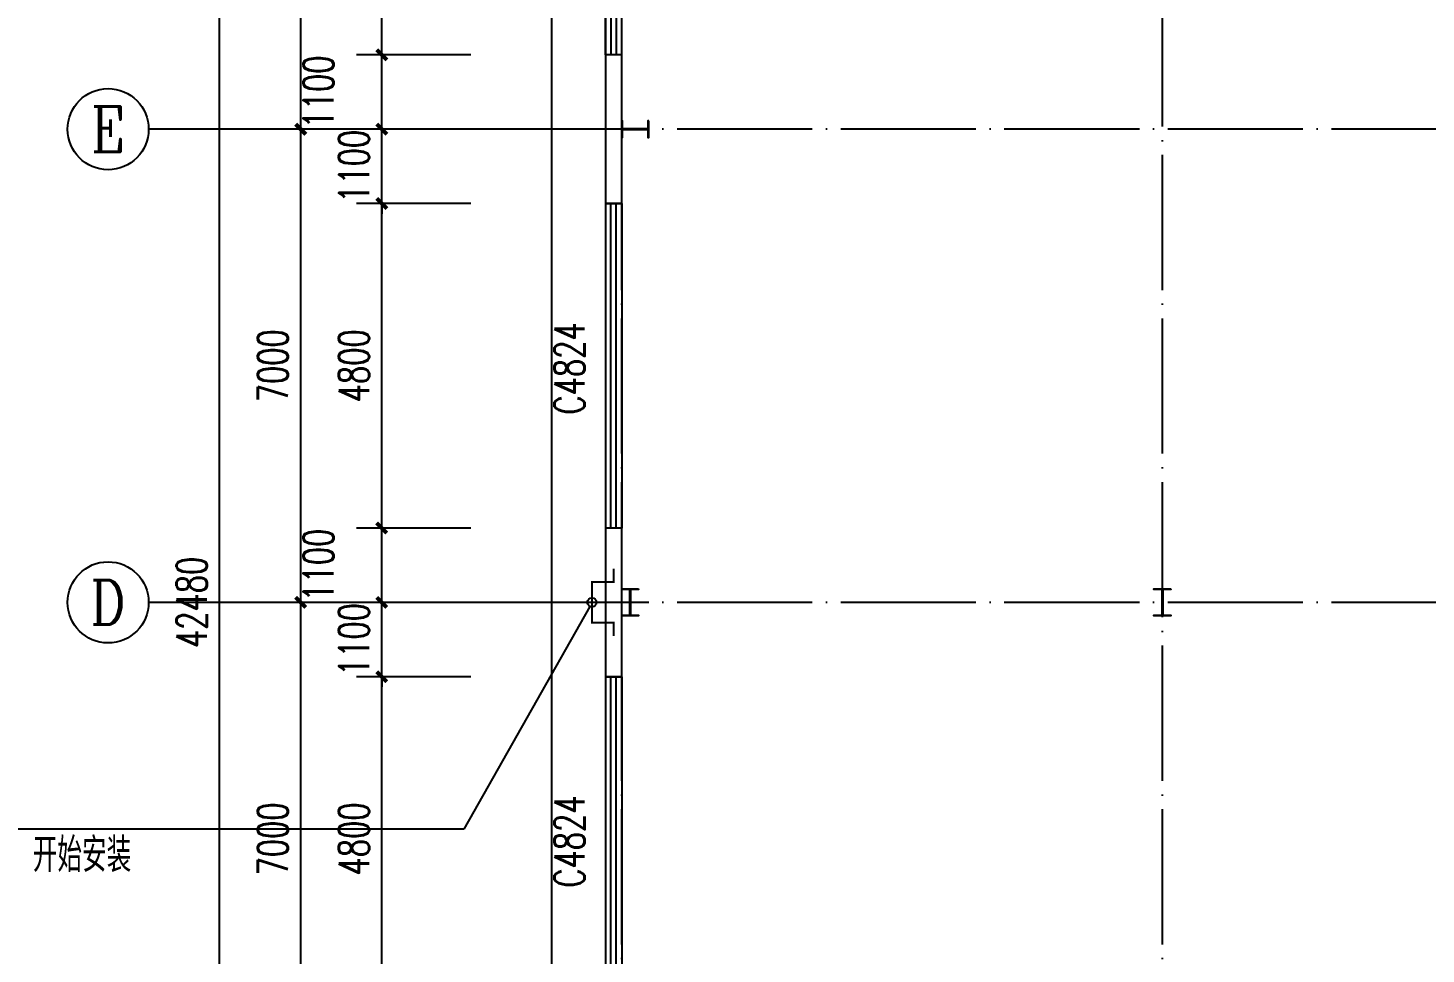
# Model space of a CAD drawing. Extents: x -16809 to 109341, y -15901 to 593582.
# Drawn here: x -3295 to 17391, y 451474 to 465175 of the extents above; entities that cross this region are included whole.
import ezdxf
from ezdxf.enums import TextEntityAlignment as Align

# ---------------------------------------------------------------- set-up
doc = ezdxf.new("R2010")
doc.units = 0
doc.header["$LTSCALE"] = 1000
doc.header["$MEASUREMENT"] = 0
doc.linetypes.add('DOTE', pattern=[2.42, 2, -0.2, 0.02, -0.2])
doc.layers.get('Defpoints').update_dxf_attribs({"color": 250})
for name, color, linetype in [('0 - 梁柱', 3, 'Continuous'), ('AXIS', 171, 'Continuous'), ('AXIS_TEXT', 7, 'Continuous'), ('COLUMN', 9, 'Continuous'), ('DIM_IDEN', 150, 'Continuous'), ('DOTE', 14, 'DOTE'), ('GROUND', 150, 'Continuous'), ('PUB_DIM', 171, 'Continuous'), ('PUB_TEXT', 7, 'Continuous'), ('WALL-PARAPET', 6, 'Continuous'), ('WINDOW', 140, 'Continuous'), ('WINDOW_TEXT', 7, 'Continuous')]:
    doc.layers.add(name, color=color, linetype=linetype)
doc.styles.add('_TCH_AXIS', font='COMPLEX', dxfattribs={"bigfont": 'GBCBIG'})
doc.styles.add('_TCH_DIM_T3', font='SIMPLEX', dxfattribs={"width": 0.705882, "bigfont": 'GBCBIG'})
doc.styles.add('_TCH_LABEL', font='COMPLEX', dxfattribs={"bigfont": 'GBCBIG'})
doc.styles.add('_TCH_WINDOW', font='SIMPLEX', dxfattribs={"bigfont": 'GBCBIG'})
doc.styles.add('COMPLEX', font='COMPLEX')
doc.dimstyles.new('_TCH_ARCH&&150', dxfattribs={"dimtxt": 446.25, "dimasz": 150, "dimexe": 375, "dimexo": 450, "dimgap": 189.375, "dimtad": 1, "dimdec": 0, "dimzin": 0, "dimdsep": 46, "dimtxsty": '_TCH_DIM_T3', "dimblk": 'ARCHTICK', "dimcen": 0.09, "dimclrt": 7, "dimazin": 2, "dimtfac": 1, "dimtdec": 0, "dimtix": 1, "dimtmove": 2, "dimatfit": 3, "dimfxl": 0, "dimtolj": 1, "dimtzin": 0, "dimarcsym": 0})

# ---------------------------------------------------------------- blocks, each defined once
blk = doc.blocks.new('A$C670E4FA6')
at = {"layer": '0 - 梁柱'}
h = blk.add_hatch(color=256, dxfattribs=at)
h.paths.add_polyline_path([(125, 0), (0, 0), (0, 12), (120, 12), (120, 200), (125, 200)])
h.paths.add_polyline_path([(250, 0), (125, 0), (125, 200), (130, 200), (130, 12), (250, 12)])
h.paths.add_polyline_path([(250, 388), (130, 388), (130, 200), (125, 200), (125, 400), (250, 400)])
h.paths.add_polyline_path([(125, 200), (120, 200), (120, 388), (0, 388), (0, 400), (125, 400)])
blk.add_lwpolyline([(0, 400), (0, 388), (120, 388), (120, 12), (0, 12), (0, 0), (250, 0), (250, 12), (130, 12), (130, 388), (250, 388), (250, 400)], close=True, dxfattribs=at)
blk = doc.blocks.new('_AXISO')
blk.add_circle((0, 0), 0.5)
at = {"layer": 'AXIS_TEXT', "style": 'COMPLEX', "width": 1.041667}
blk.add_attdef('A', text='', height=0.56, dxfattribs=at).set_placement((-0.25, -0.28), (0.25, -0.28), align=Align.FIT)
blk = doc.blocks.new('_ArchTick')
at = {"color": 0, "linetype": 'ByBlock', "const_width": 0.4}
blk.add_lwpolyline([(-0.5, -0.5), (0.5, 0.5)], dxfattribs=at)
blk = doc.blocks.new('*D76')
at = {"layer": 'AXIS', "color": 0, "lineweight": -2}
for p, q in [((4040, 477917), (-835, 477917)), ((-460, 435437), (-460, 477917)), ((4040, 435437), (-835, 435437))]:
    blk.add_line(p, q, dxfattribs=at)
at = {"layer": 'Defpoints', "color": 0}
for p in [(-460, 477917), (4490, 477917), (4490, 435437)]:
    blk.add_point(p, dxfattribs=at)
at = {"layer": 'AXIS', "color": 0, "lineweight": -2, "xscale": 150, "yscale": 150, "zscale": 150}
for p, rotation in [((-460, 477917), 90), ((-460, 435437), 270)]:
    blk.add_blockref('_ArchTick', p, dxfattribs=dict(at, rotation=rotation))
at = {"layer": 'AXIS', "color": 7, "insert": (-872, 456677), "char_height": 446.2, "attachment_point": 5, "rotation": 90, "style": '_TCH_DIM_T3'}
blk.add_mtext('\\A1;42480', dxfattribs=at)
blk = doc.blocks.new('*D80')
at = {"layer": 'AXIS', "color": 0, "lineweight": -2}
for p, q in [((4040, 456677), (365, 456677)), ((740, 449677), (740, 456677)), ((4040, 449677), (365, 449677))]:
    blk.add_line(p, q, dxfattribs=at)
at = {"layer": 'Defpoints', "color": 0}
for p in [(740, 456677), (4490, 456677), (4490, 449677)]:
    blk.add_point(p, dxfattribs=at)
at = {"layer": 'AXIS', "color": 0, "lineweight": -2, "xscale": 150, "yscale": 150, "zscale": 150}
for p, rotation in [((740, 456677), 90), ((740, 449677), 270)]:
    blk.add_blockref('_ArchTick', p, dxfattribs=dict(at, rotation=rotation))
at = {"layer": 'AXIS', "color": 7, "insert": (328, 453177), "char_height": 446.2, "attachment_point": 5, "rotation": 90, "style": '_TCH_DIM_T3'}
blk.add_mtext('\\A1;7000', dxfattribs=at)
blk = doc.blocks.new('*D81')
at = {"layer": 'AXIS', "color": 0, "lineweight": -2}
for p, q in [((4040, 463677), (365, 463677)), ((740, 456677), (740, 463677)), ((4040, 456677), (365, 456677))]:
    blk.add_line(p, q, dxfattribs=at)
at = {"layer": 'Defpoints', "color": 0}
for p in [(740, 463677), (4490, 463677), (4490, 456677)]:
    blk.add_point(p, dxfattribs=at)
at = {"layer": 'AXIS', "color": 0, "lineweight": -2, "xscale": 150, "yscale": 150, "zscale": 150}
for p, rotation in [((740, 463677), 90), ((740, 456677), 270)]:
    blk.add_blockref('_ArchTick', p, dxfattribs=dict(at, rotation=rotation))
at = {"layer": 'AXIS', "color": 7, "insert": (328, 460177), "char_height": 446.2, "attachment_point": 5, "rotation": 90, "style": '_TCH_DIM_T3'}
blk.add_mtext('\\A1;7000', dxfattribs=at)
blk = doc.blocks.new('*D82')
at = {"layer": 'AXIS', "color": 0, "lineweight": -2}
for p, q in [((4040, 470677), (365, 470677)), ((740, 463677), (740, 470677)), ((4040, 463677), (365, 463677))]:
    blk.add_line(p, q, dxfattribs=at)
at = {"layer": 'Defpoints', "color": 0}
for p in [(740, 470677), (4490, 470677), (4490, 463677)]:
    blk.add_point(p, dxfattribs=at)
at = {"layer": 'AXIS', "color": 0, "lineweight": -2, "xscale": 150, "yscale": 150, "zscale": 150}
for p, rotation in [((740, 470677), 90), ((740, 463677), 270)]:
    blk.add_blockref('_ArchTick', p, dxfattribs=dict(at, rotation=rotation))
at = {"layer": 'AXIS', "color": 7, "insert": (328, 467177), "char_height": 446.2, "attachment_point": 5, "rotation": 90, "style": '_TCH_DIM_T3'}
blk.add_mtext('\\A1;7000', dxfattribs=at)
blk = doc.blocks.new('$TCHSYS$WIN2D')
for p, q in [((-0.5, 0.5), (0.5, 0.5)), ((-0.5, 0.5), (-0.5, -0.5)), ((0.5, 0.5), (0.5, -0.5)), ((0.5, 0.1667), (-0.5, 0.1667)), ((0.5, -0.1667), (-0.5, -0.1667)), ((-0.5, -0.5), (0.5, -0.5))]:
    blk.add_line(p, q)
blk = doc.blocks.new('*D182')
at = {"layer": 'Defpoints', "color": 0}
for p in [(1940, 455577), (3710, 455577), (3710, 450777)]:
    blk.add_point(p, dxfattribs=at)
at = {"layer": 'PUB_DIM', "color": 0, "lineweight": -2}
for p, q in [((3260, 455577), (1565, 455577)), ((1940, 450777), (1940, 455577)), ((3260, 450777), (1565, 450777))]:
    blk.add_line(p, q, dxfattribs=at)
at = {"layer": 'PUB_DIM', "color": 0, "lineweight": -2, "xscale": 150, "yscale": 150, "zscale": 150}
for p, rotation in [((1940, 455577), 90), ((1940, 450777), 270)]:
    blk.add_blockref('_ArchTick', p, dxfattribs=dict(at, rotation=rotation))
at = {"layer": 'PUB_DIM', "color": 7, "insert": (1528, 453177), "char_height": 446.2, "attachment_point": 5, "rotation": 90, "style": '_TCH_DIM_T3'}
blk.add_mtext('\\A1;4800', dxfattribs=at)
blk = doc.blocks.new('*D183')
at = {"layer": 'Defpoints', "color": 0}
for p in [(1940, 456677), (3710, 456677), (3710, 455577)]:
    blk.add_point(p, dxfattribs=at)
at = {"layer": 'PUB_DIM', "color": 0, "lineweight": -2}
for p, q in [((1940, 456677), (1940, 456827)), ((3260, 456677), (1565, 456677)), ((1940, 455577), (1940, 456677)), ((3260, 455577), (1565, 455577)), ((1940, 455577), (1940, 455427))]:
    blk.add_line(p, q, dxfattribs=at)
at = {"layer": 'PUB_DIM', "color": 0, "lineweight": -2, "xscale": 150, "yscale": 150, "zscale": 150}
for p, rotation in [((1940, 456677), 270), ((1940, 455577), 90)]:
    blk.add_blockref('_ArchTick', p, dxfattribs=dict(at, rotation=rotation))
at = {"layer": 'PUB_DIM', "color": 7, "insert": (1528, 456127), "char_height": 446.2, "attachment_point": 5, "rotation": 90, "style": '_TCH_DIM_T3'}
blk.add_mtext('\\A1;1100', dxfattribs=at)
blk = doc.blocks.new('*D184')
at = {"layer": 'Defpoints', "color": 0}
for p in [(1940, 457777), (3710, 457777), (3710, 456677)]:
    blk.add_point(p, dxfattribs=at)
at = {"layer": 'PUB_DIM', "color": 0, "lineweight": -2}
for p, q in [((3260, 457777), (1565, 457777)), ((1940, 456677), (1940, 457777)), ((3260, 456677), (1565, 456677))]:
    blk.add_line(p, q, dxfattribs=at)
at = {"layer": 'PUB_DIM', "color": 0, "lineweight": -2, "xscale": 150, "yscale": 150, "zscale": 150}
for p, rotation in [((1940, 457777), 90), ((1940, 456677), 270)]:
    blk.add_blockref('_ArchTick', p, dxfattribs=dict(at, rotation=rotation))
at = {"layer": 'PUB_DIM', "color": 7, "insert": (1003, 457227), "char_height": 446.2, "attachment_point": 5, "rotation": 90, "style": '_TCH_DIM_T3'}
blk.add_mtext('\\A1;1100', dxfattribs=at)
blk = doc.blocks.new('*D185')
at = {"layer": 'Defpoints', "color": 0}
for p in [(1940, 462577), (3710, 462577), (3710, 457777)]:
    blk.add_point(p, dxfattribs=at)
at = {"layer": 'PUB_DIM', "color": 0, "lineweight": -2}
for p, q in [((3260, 462577), (1565, 462577)), ((1940, 457777), (1940, 462577)), ((3260, 457777), (1565, 457777))]:
    blk.add_line(p, q, dxfattribs=at)
at = {"layer": 'PUB_DIM', "color": 0, "lineweight": -2, "xscale": 150, "yscale": 150, "zscale": 150}
for p, rotation in [((1940, 462577), 90), ((1940, 457777), 270)]:
    blk.add_blockref('_ArchTick', p, dxfattribs=dict(at, rotation=rotation))
at = {"layer": 'PUB_DIM', "color": 7, "insert": (1528, 460177), "char_height": 446.2, "attachment_point": 5, "rotation": 90, "style": '_TCH_DIM_T3'}
blk.add_mtext('\\A1;4800', dxfattribs=at)
blk = doc.blocks.new('*D186')
at = {"layer": 'Defpoints', "color": 0}
for p in [(1940, 463677), (3710, 463677), (3710, 462577)]:
    blk.add_point(p, dxfattribs=at)
at = {"layer": 'PUB_DIM', "color": 0, "lineweight": -2}
for p, q in [((1940, 463677), (1940, 463827)), ((3260, 463677), (1565, 463677)), ((1940, 462577), (1940, 463677)), ((3260, 462577), (1565, 462577)), ((1940, 462577), (1940, 462427))]:
    blk.add_line(p, q, dxfattribs=at)
at = {"layer": 'PUB_DIM', "color": 0, "lineweight": -2, "xscale": 150, "yscale": 150, "zscale": 150}
for p, rotation in [((1940, 463677), 270), ((1940, 462577), 90)]:
    blk.add_blockref('_ArchTick', p, dxfattribs=dict(at, rotation=rotation))
at = {"layer": 'PUB_DIM', "color": 7, "insert": (1528, 463127), "char_height": 446.2, "attachment_point": 5, "rotation": 90, "style": '_TCH_DIM_T3'}
blk.add_mtext('\\A1;1100', dxfattribs=at)
blk = doc.blocks.new('*D187')
at = {"layer": 'Defpoints', "color": 0}
for p in [(1940, 464777), (3710, 464777), (3710, 463677)]:
    blk.add_point(p, dxfattribs=at)
at = {"layer": 'PUB_DIM', "color": 0, "lineweight": -2}
for p, q in [((3260, 464777), (1565, 464777)), ((1940, 463677), (1940, 464777)), ((3260, 463677), (1565, 463677))]:
    blk.add_line(p, q, dxfattribs=at)
at = {"layer": 'PUB_DIM', "color": 0, "lineweight": -2, "xscale": 150, "yscale": 150, "zscale": 150}
for p, rotation in [((1940, 464777), 90), ((1940, 463677), 270)]:
    blk.add_blockref('_ArchTick', p, dxfattribs=dict(at, rotation=rotation))
at = {"layer": 'PUB_DIM', "color": 7, "insert": (1003, 464227), "char_height": 446.2, "attachment_point": 5, "rotation": 90, "style": '_TCH_DIM_T3'}
blk.add_mtext('\\A1;1100', dxfattribs=at)
blk = doc.blocks.new('*D188')
at = {"layer": 'Defpoints', "color": 0}
for p in [(1940, 467777), (3710, 467777), (3710, 464777)]:
    blk.add_point(p, dxfattribs=at)
at = {"layer": 'PUB_DIM', "color": 0, "lineweight": -2}
for p, q in [((3260, 467777), (1565, 467777)), ((1940, 464777), (1940, 467777)), ((3260, 464777), (1565, 464777))]:
    blk.add_line(p, q, dxfattribs=at)
at = {"layer": 'PUB_DIM', "color": 0, "lineweight": -2, "xscale": 150, "yscale": 150, "zscale": 150}
for p, rotation in [((1940, 467777), 90), ((1940, 464777), 270)]:
    blk.add_blockref('_ArchTick', p, dxfattribs=dict(at, rotation=rotation))
at = {"layer": 'PUB_DIM', "color": 7, "insert": (1528, 466277), "char_height": 446.2, "attachment_point": 5, "rotation": 90, "style": '_TCH_DIM_T3'}
blk.add_mtext('\\A1;3000', dxfattribs=at)

msp = doc.modelspace()

# ---------------------------------------------------------------- linework, layer by layer
at = {"layer": 'AXIS'}
for p, q in [((4490.2, 463677), (-1509.8, 463677)), ((4490.2, 456677), (-1509.8, 456677))]:
    msp.add_line(p, q, dxfattribs=at)
at = {"layer": 'COLUMN', "const_width": 30}
msp.add_lwpolyline([(5370.2, 457177), (5370.2, 456977), (5050.2, 456977), (5050.2, 456377), (5370.2, 456377), (5370.2, 456177)], dxfattribs=at)
at = {"layer": 'DIM_IDEN'}
for p, q in [((5016.3, 456617), (3154.5, 453320.3)), ((3154.5, 453320.3), (-6793.5, 453320.3))]:
    msp.add_line(p, q, dxfattribs=at)
msp.add_circle((5050.2, 456677), 68.9, dxfattribs=at)
at = {"layer": 'DOTE'}
for p, q in [((5490.2, 434677), (5490.2, 478677)), ((13490.2, 434677), (13490.2, 478677)), ((78490.2, 463677), (4490.2, 463677)), ((78490.2, 456677), (4490.2, 456677))]:
    msp.add_line(p, q, dxfattribs=at)
at = {"layer": 'GROUND'}
for p, q in [((4450.2, 468577), (4450.2, 434637)), ((5250.2, 468577), (5250.2, 435437))]:
    msp.add_line(p, q, dxfattribs=at)
at = {"layer": 'WALL-PARAPET'}
for p, q in [((5490.2, 464777), (5250.2, 464777)), ((5250.2, 464777), (5250.2, 462577)), ((5490.2, 462577), (5490.2, 464777)), ((5250.2, 462577), (5490.2, 462577)), ((5490.2, 457777), (5250.2, 457777)), ((5250.2, 457777), (5250.2, 455577)), ((5490.2, 455577), (5490.2, 457777)), ((5250.2, 455577), (5490.2, 455577))]:
    msp.add_line(p, q, dxfattribs=at)

# ---------------------------------------------------------------- block references
at = {"layer": '0 - 梁柱', "rotation": 270}
msp.add_blockref('A$C670E4FA6', (5490.2, 463802), dxfattribs=at)
at = {"layer": '0 - 梁柱', "xscale": -1}
for p in [(5740.2, 456477), (13615.2, 456477)]:
    msp.add_blockref('A$C670E4FA6', p, dxfattribs=at)
at = {"layer": 'AXIS'}
ref = msp.add_blockref('_AXISO', (-2109.8, 463677), dxfattribs=dict(at, xscale=1200, yscale=1200, zscale=1200))
ref.add_attrib('A', 'E', dxfattribs={"layer": 'AXIS_TEXT', "height": 668.2, "style": '_TCH_AXIS'}).set_placement((-2364.3, 463343), (-1855.3, 463343), align=Align.FIT)
ref = msp.add_blockref('_AXISO', (-2109.8, 456677), dxfattribs=dict(at, xscale=1200, yscale=1200, zscale=1200))
ref.add_attrib('A', 'D', dxfattribs={"layer": 'AXIS_TEXT', "height": 652.9, "style": '_TCH_AXIS'}).set_placement((-2374.1, 456350.6), (-1845.5, 456350.6), align=Align.FIT)
at = {"layer": 'WINDOW'}
ref = msp.add_blockref('$TCHSYS$WIN2D', (5370.2, 466277), dxfattribs=dict(at, xscale=3000, yscale=-240, zscale=3000, rotation=90))
ref.add_attrib('A', 'C3024', (5060.8, 465557), dxfattribs={"layer": 'WINDOW_TEXT', "height": 446.25, "rotation": 90, "style": '_TCH_WINDOW', "width": 0.705882})
ref = msp.add_blockref('$TCHSYS$WIN2D', (5370.2, 460177), dxfattribs=dict(at, xscale=-4800, yscale=-240, zscale=-4800, rotation=90))
ref.add_attrib('A', 'C4824', (4940.8, 459457), dxfattribs={"layer": 'WINDOW_TEXT', "height": 446.25, "rotation": 90, "style": '_TCH_WINDOW', "width": 0.705882})
ref = msp.add_blockref('$TCHSYS$WIN2D', (5370.2, 453177), dxfattribs=dict(at, xscale=-4800, yscale=-240, zscale=-4800, rotation=90))
ref.add_attrib('A', 'C4824', (4940.8, 452457), dxfattribs={"layer": 'WINDOW_TEXT', "height": 446.25, "rotation": 90, "style": '_TCH_WINDOW', "width": 0.705882})

# ---------------------------------------------------------------- texts
at = {"layer": 'PUB_TEXT', "style": '_TCH_LABEL'}
msp.add_text('开始安装', height=506.38, dxfattribs=at).set_placement((-3224.3, 452688))

# ---------------------------------------------------------------- dimensions: what is measured, and where the dimension line sits
at = {"layer": 'AXIS'}
for p1, p2, distance, picture, middle in [((4490.2, 435437), (4490.2, 477917), 4950, '*D76', (-872.3, 456677)), ((4490.2, 463677), (4490.2, 470677), 3750, '*D82', (327.7, 467177)), ((4490.2, 456677), (4490.2, 463677), 3750, '*D81', (327.7, 460177)), ((4490.2, 449677), (4490.2, 456677), 3750, '*D80', (327.7, 453177))]:
    dim = msp.add_aligned_dim(p1=p1, p2=p2, distance=distance, dimstyle='_TCH_ARCH&&150', dxfattribs=at)
    dim.commit()
    dim.dimension.update_dxf_attribs({"geometry": picture, "text_midpoint": middle})
at = {"layer": 'PUB_DIM'}
for p1, p2, picture, middle in [((3710.2, 464777), (3710.2, 467777), '*D188', (1527.7, 466277)), ((3710.2, 462577), (3710.2, 463677), '*D186', (1527.7, 463127)), ((3710.2, 457777), (3710.2, 462577), '*D185', (1527.7, 460177)), ((3710.2, 455577), (3710.2, 456677), '*D183', (1527.7, 456127)), ((3710.2, 450777), (3710.2, 455577), '*D182', (1527.7, 453177))]:
    dim = msp.add_aligned_dim(p1=p1, p2=p2, distance=1770, dimstyle='_TCH_ARCH&&150', dxfattribs=at)
    dim.commit()
    dim.dimension.update_dxf_attribs({"geometry": picture, "text_midpoint": middle})
for base, p1, p2, picture, middle in [((1940.2, 464777), (3710.2, 463677), (3710.2, 464777), '*D187', (1002.7, 464227)), ((1940.2, 457777), (3710.2, 456677), (3710.2, 457777), '*D184', (1002.7, 457227))]:
    dim = msp.add_linear_dim(base=base, p1=p1, p2=p2, angle=90, dimstyle='_TCH_ARCH&&150', dxfattribs=at)
    dim.commit()
    dim.dimension.update_dxf_attribs({"geometry": picture, "text_midpoint": middle, "dimtype": 161})

doc.saveas('drawing.dxf')
